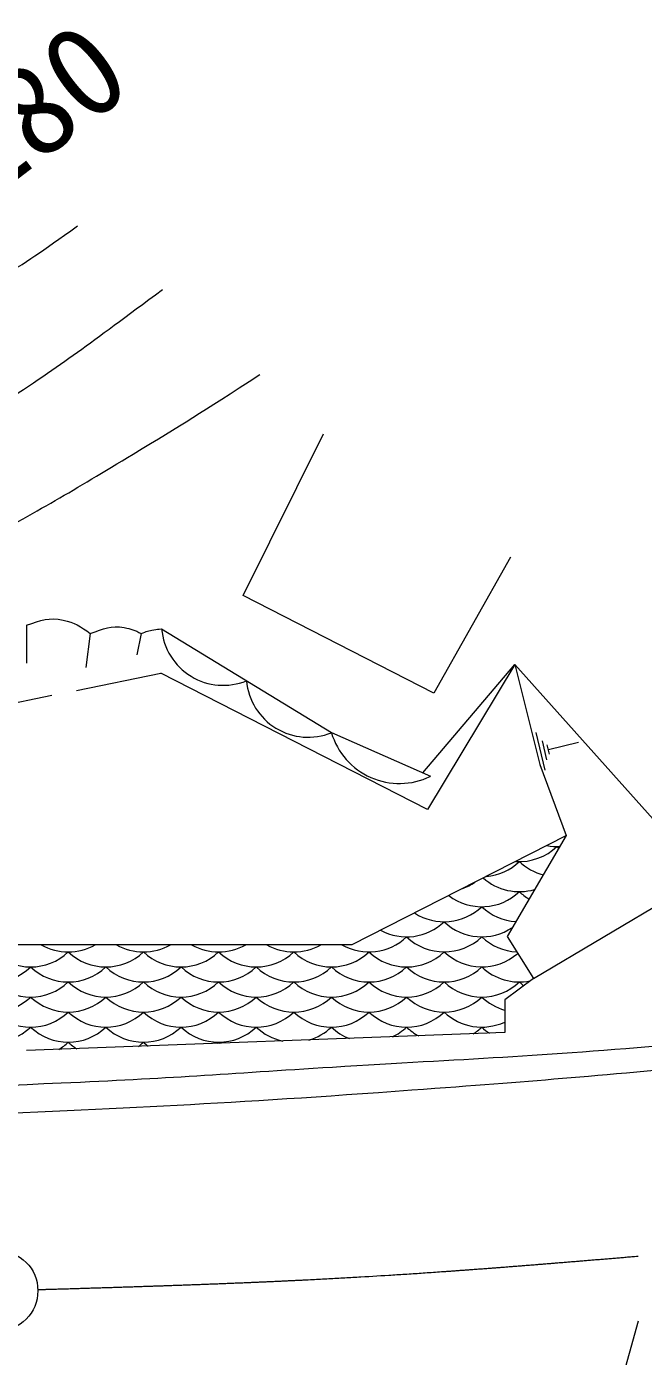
# Model space of a CAD drawing. Units: millimetres, scale not verified. Extents: x 40000 to 680000, y 20000 to 380000.
# Drawn here: x 176514 to 188821, y 271739 to 298244 of the extents above; entities that cross this region are included whole.
import ezdxf
from ezdxf.enums import TextEntityAlignment as Align

# ---------------------------------------------------------------- set-up
doc = ezdxf.new("R2010")
doc.units = ezdxf.units.MM
doc.header["$LTSCALE"] = 1000
doc.linetypes.add('CHAIN', pattern=[18.5, 12, -1.5, 3.5, -1.5])
for name, color, linetype, lineweight in [('M-BGD', 7, 'Continuous', 13), ('M-BMK', 2, 'CHAIN', 13), ('M-BMK-SRVR', 3, 'Continuous', 13)]:
    doc.layers.add(name, color=color, linetype=linetype, lineweight=lineweight)
doc.styles.add('ＭＳ ゴシック', font='')
doc.styles.get('ＭＳ ゴシック').set_extended_font_data('MS Gothic')

msp = doc.modelspace()

# ---------------------------------------------------------------- linework, layer by layer
at = {"layer": 'M-BGD'}
for p, q in [((176514, 286315), (176514, 285553)), ((177784, 286145), (177699, 285468)), ((178800, 286145), (178715, 285722)), ((184419, 283367), (186258, 285532)), ((186258, 285532), (184510, 282641)), ((190042, 281294), (186258, 285532)), ((186258, 285532), (186751, 283535)), ((177507, 285014), (179190, 285357)), ((184510, 282641), (179190, 285357)), ((175335, 284572), (177017, 284915)), ((186863, 283425), (186684, 284177)), ((186893, 283631), (186804, 284007)), ((186946, 283743), (186901, 283931)), ((186924, 283837), (187525, 283980)), ((186751, 283535), (187282, 282119)), ((183011, 279946), (187282, 282119)), ((187282, 282119), (186101, 280111)), ((186626, 279273), (190042, 281294)), ((163253, 279947), (183011, 279946)), ((186101, 280111), (186626, 279273)), ((186626, 279273), (186053, 278844)), ((186053, 278844), (186053, 278192)), ((186053, 278192), (176513, 277833)), ((188716, 272439), (188309, 270995))]:
    msp.add_line(p, q, dxfattribs=at)
for points in [[(186166, 287669), (184642, 284960), (180832, 286907), (182441, 290125)], [(179208, 286238), (182596, 284171), (184570, 283301)]]:
    msp.add_lwpolyline(points, dxfattribs=at)
for centre, radius, start, end in [((180438, 286348), 1234, 185.12, 292.1059), ((182132, 285314), 1234, 185.12, 292.1059), ((183951, 284571), 1413, 196.4594, 295.9509), ((186346, 282690), 1088, 266.1171, 313.6028), ((187096, 282990), 1088, 259.308, 273.1342), ((187846, 282690), 1088, 226.3972, 229.1115), ((185596, 282390), 1088, 274.691, 313.6028), ((187096, 282390), 1088, 226.3972, 255.4194), ((186346, 282090), 1088, 228.4827, 286.2788), ((185596, 281790), 1088, 232.6637, 313.6028), ((184846, 282090), 1088, 289.8185, 304.1114), ((187096, 281790), 1088, 226.3972, 239.1916), ((184846, 281490), 1088, 236.9973, 313.6028), ((186346, 281490), 1088, 226.3972, 266.1902), ((184096, 281190), 1088, 241.5298, 313.6028), ((185596, 281190), 1088, 226.3972, 304.1176), ((177346, 280890), 1088, 240.2453, 299.7459), ((178846, 280890), 1088, 240.2575, 299.7337), ((180346, 280890), 1088, 240.2698, 299.7215), ((181846, 280890), 1088, 240.282, 299.7092), ((183346, 280890), 1088, 240.2942, 313.6028), ((184846, 280890), 1088, 226.3972, 313.6028), ((186346, 280890), 1088, 226.3972, 267.2152), ((176596, 280590), 1088, 226.3972, 313.6028), ((178096, 280590), 1088, 226.3972, 313.6028), ((179596, 280590), 1088, 226.3972, 313.6028), ((181096, 280590), 1088, 226.3972, 313.6028), ((182596, 280590), 1088, 226.3972, 313.6028), ((184096, 280590), 1088, 226.3972, 313.6028), ((185596, 280590), 1088, 226.3972, 311.2393), ((175846, 280290), 1088, 226.3972, 313.6028), ((177346, 280290), 1088, 226.3972, 313.6028), ((178846, 280290), 1088, 226.3972, 313.6028), ((180346, 280290), 1088, 226.3972, 313.6028), ((181846, 280290), 1088, 226.3972, 313.6028), ((183346, 280290), 1088, 226.3972, 313.6028), ((184846, 280290), 1088, 226.3972, 313.6028), ((186346, 280290), 1088, 226.3972, 281.3311), ((176596, 279990), 1088, 226.3972, 313.6028), ((178096, 279990), 1088, 226.3972, 313.6028), ((179596, 279990), 1088, 226.3972, 313.6028), ((181096, 279990), 1088, 226.3972, 313.6028), ((182596, 279990), 1088, 226.3972, 313.6028), ((184096, 279990), 1088, 226.3972, 313.6028), ((185596, 279990), 1088, 226.3972, 313.6028), ((187096, 279990), 1088, 226.3972, 232.399), ((175846, 279690), 1088, 226.3972, 313.6028), ((177346, 279690), 1088, 226.3972, 313.6028), ((178846, 279690), 1088, 226.3972, 313.6028), ((180346, 279690), 1088, 226.3972, 313.6028), ((181846, 279690), 1088, 226.3972, 313.6028), ((183346, 279690), 1088, 226.3972, 313.6028), ((184846, 279690), 1088, 226.3972, 313.6028), ((186346, 279690), 1088, 226.3972, 254.3409), ((176596, 279390), 1088, 226.3972, 313.6028), ((178096, 279390), 1088, 226.3972, 313.6028), ((179596, 279390), 1088, 226.3972, 313.6028), ((181096, 279390), 1088, 226.3972, 313.6028), ((182596, 279390), 1088, 226.3972, 313.6028), ((184096, 279390), 1088, 226.3972, 313.6028), ((185596, 279390), 1088, 226.3972, 294.8183), ((175846, 279090), 1088, 226.3972, 313.6028), ((177346, 279090), 1088, 226.3972, 313.6028), ((178846, 279090), 1088, 226.3972, 313.6028), ((180346, 279090), 1088, 226.3972, 313.6028), ((181846, 279090), 1088, 226.3972, 258.3543), ((181846, 279090), 1088, 285.9535, 313.6028), ((183346, 279090), 1088, 226.3972, 248.9774), ((183346, 279090), 1088, 295.3304, 313.6028), ((184846, 279090), 1088, 226.3972, 242.3184), ((184846, 279090), 1088, 301.9893, 313.6028), ((186346, 279090), 1088, 226.3972, 236.8024), ((176596, 278790), 1088, 300.8826, 313.6028), ((178096, 278790), 1088, 226.3972, 237.7491), ((178096, 278790), 1088, 306.5586, 313.6028), ((179596, 278790), 1088, 226.3972, 232.7985), ((179596, 278790), 1088, 311.5093, 313.6028), ((181096, 278790), 1088, 226.3972, 228.3231)]:
    msp.add_arc(centre, radius, start, end, dxfattribs=at)
for points, knots in [([(162862, 285470), (163682, 285871), (163928, 285999), (164576, 286399), (165341, 286872), (165699, 287241), (166439, 287754), (167087, 288204), (167447, 288463), (168132, 288855), (169069, 289391), (169640, 289606), (170587, 290125), (172692, 291278), (173920, 291849), (175921, 293173), (176556, 293593), (176779, 293730), (177530, 294273)], [0, 0, 0, 0, 1, 1, 1, 2, 2, 2, 3, 3, 3, 4, 4, 4, 5, 5, 5, 6, 6, 6, 6]), ([(169424, 286687), (169859, 286945), (169969, 287011), (170317, 287221), (171041, 287656), (171440, 287909), (172161, 288349), (172868, 288780), (173268, 289014), (173974, 289447), (174772, 289937), (175222, 290206), (176006, 290717), (177297, 291559), (177705, 291880), (179223, 293003)], [0, 0, 0, 0, 1, 1, 1, 2, 2, 2, 3, 3, 3, 4, 4, 4, 5, 5, 5, 5]), ([(173083, 286713), (174250, 287272), (174565, 287430), (175498, 287923), (176750, 288584), (177431, 288993), (178643, 289724), (179640, 290327), (179964, 290531), (181171, 291310)], [0, 0, 0, 0, 1, 1, 1, 2, 2, 2, 3, 3, 3, 3]), ([(176514, 286315), (176803, 286410), (176963, 286476), (177245, 286415), (177475, 286365), (177585, 286295), (177784, 286145)], [0, 0, 0, 0, 1, 1, 1, 2, 2, 2, 2]), ([(177784, 286145), (178058, 286241), (178199, 286319), (178464, 286266), (178601, 286239), (178668, 286218), (178800, 286145)], [0, 0, 0, 0, 1, 1, 1, 2, 2, 2, 2]), ([(178800, 286145), (178912, 286188), (178949, 286206), (179050, 286223), (179111, 286233), (179136, 286235), (179208, 286238)], [0, 0, 0, 0, 1, 1, 1, 2, 2, 2, 2]), ([(156541, 277260), (161908, 277005), (163373, 276917), (167754, 276931), (171446, 276942), (173514, 277030), (177202, 277190), (179319, 277281), (180503, 277375), (182618, 277507), (185273, 277673), (186764, 277718), (189414, 277960), (194710, 278445), (197674, 278770), (202941, 279504), (206416, 279989), (208358, 280306), (211809, 280938), (214181, 281372), (215494, 281700), (217845, 282235), (219695, 282656), (220286, 282796), (222573, 283351)], [0, 0, 0, 0, 1, 1, 1, 2, 2, 2, 3, 3, 3, 4, 4, 4, 5, 5, 5, 6, 6, 6, 7, 7, 7, 8, 8, 8, 8]), ([(156433, 276703), (158505, 276589), (159054, 276572), (160735, 276515), (164246, 276395), (166216, 276414), (169729, 276446), (171719, 276465), (172835, 276454), (174824, 276535), (178490, 276686), (180544, 276780), (184203, 277050), (186724, 277236), (187540, 277302), (190653, 277594)], [0, 0, 0, 0, 1, 1, 1, 2, 2, 2, 3, 3, 3, 4, 4, 4, 5, 5, 5, 5])]:
    msp.add_open_spline(points, degree=3, knots=knots, dxfattribs=at)
at = {"layer": 'M-BMK'}
msp.add_open_spline([(176735, 273071), (182147, 273227), (183915, 273334), (188643, 273732), (195495, 274308), (199317, 274890), (206089, 276085), (210913, 276937), (212535, 277256), (218383, 278560)], degree=3, knots=[0, 0, 0, 0, 1, 1, 1, 2, 2, 2, 3, 3, 3, 3], dxfattribs=at)
at = {"layer": 'M-BMK-SRVR'}
msp.add_circle((175939, 273048), 800, dxfattribs=at)

# ---------------------------------------------------------------- texts
at = {"layer": 'M-BGD', "style": 'ＭＳ ゴシック'}
msp.add_text('280', height=1833, rotation=37.392, dxfattribs=at).set_placement((177547, 295434), align=Align.BOTTOM_CENTER)

doc.saveas('drawing.dxf')
